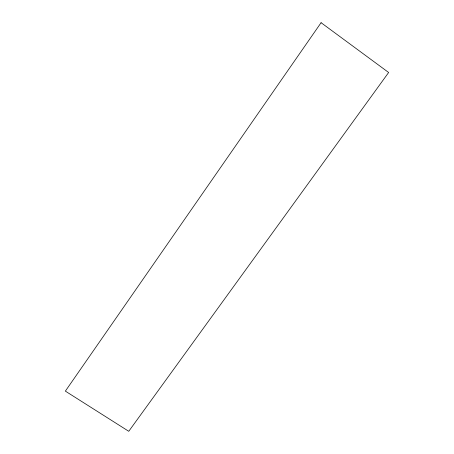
<?xml version="1.0" encoding="UTF-8"?>
<svg xmlns="http://www.w3.org/2000/svg" width="454" height="454" viewBox="0 0 454 454"><rect width="100%" height="100%" fill="white"/><g stroke="black" fill="none" stroke-linecap="round" stroke-linejoin="round"><path stroke-width="0.68" d="M321.08 22.7L65.359 391.127L128.754 431.3L388.641 72.492L321.08 22.7"/></g></svg>
